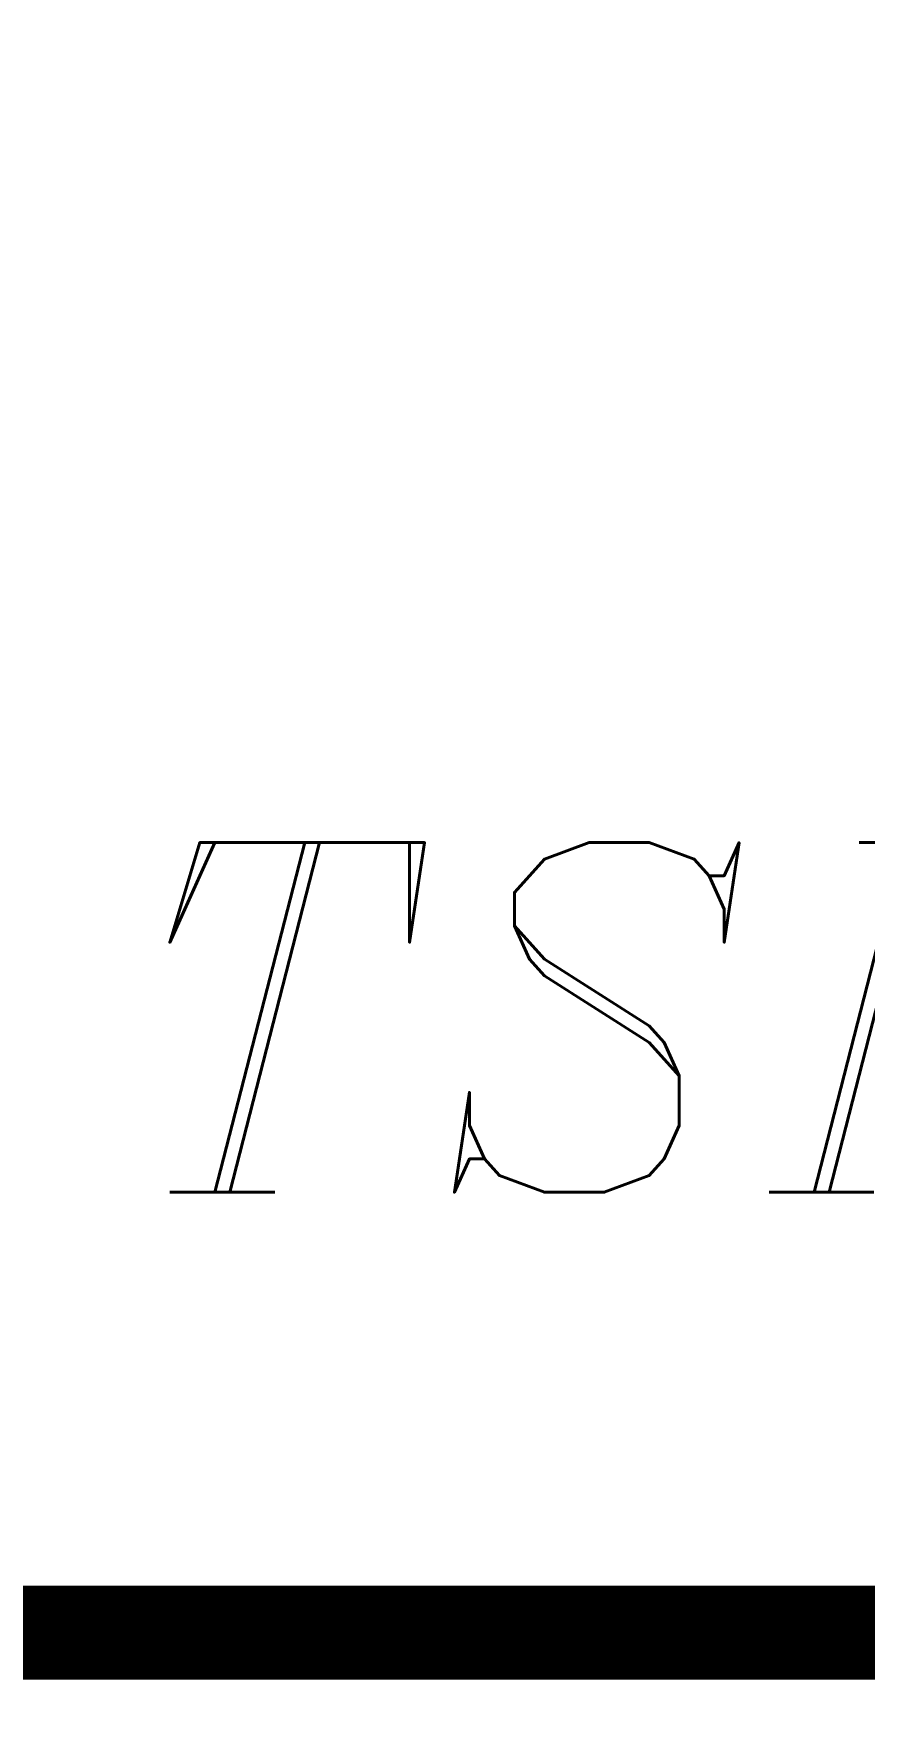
# Model space of a CAD drawing. Extents: x 23618587 to 48466785, y 42305484 to 86624613.
# Drawn here: x 24315869 to 24317062, y 43034426 to 43036832 of the extents above; entities that cross this region are included whole.
import ezdxf

# ---------------------------------------------------------------- set-up
doc = ezdxf.new("R2010")
doc.units = 0
doc.header["$MEASUREMENT"] = 0
doc.layers.get('0').update_dxf_attribs({"linetype": 'CONTINUOUS'})
doc.layers.add('AC-W', color=7, linetype='CONTINUOUS')
doc.layers.add('FRAME', color=7, linetype='CONTINUOUS')
doc.styles.add('XC91', font='txt.shx', dxfattribs={"bigfont": 'XC91.shx'})

msp = doc.modelspace()

# ---------------------------------------------------------------- linework, layer by layer
at = {"layer": 'AC-W', "color": 7}
for centre, start, end in [((24148759.7883, 42835660.74182), 79.4743453433, 79.4743453433), ((24148766.30591, 42835659.45113), 78.1227654299, 78.1227654299), ((24148779.34207, 42835656.52904), 76.2090487924, 76.2090487924)]:
    msp.add_arc(centre, 530172.67138, start, end, dxfattribs=at)
at = {"layer": 'FRAME', "const_width": 135}
msp.add_lwpolyline([(24225012.63462, 43034536.28865), (24225012.63462, 43157686.28865), (24398112.63462, 43157686.28865), (24398112.63462, 43034536.28865)], close=True, dxfattribs=at)

# ---------------------------------------------------------------- texts
at = {"insert": (24315978.56548, 43035670.34411), "char_height": 502.03125, "attachment_point": 1, "style": 'XC91'}
msp.add_mtext('\\Fitalic.shx;TSINGHUA TONGFANG CO.,LTD', dxfattribs=at)

doc.saveas('drawing.dxf')
